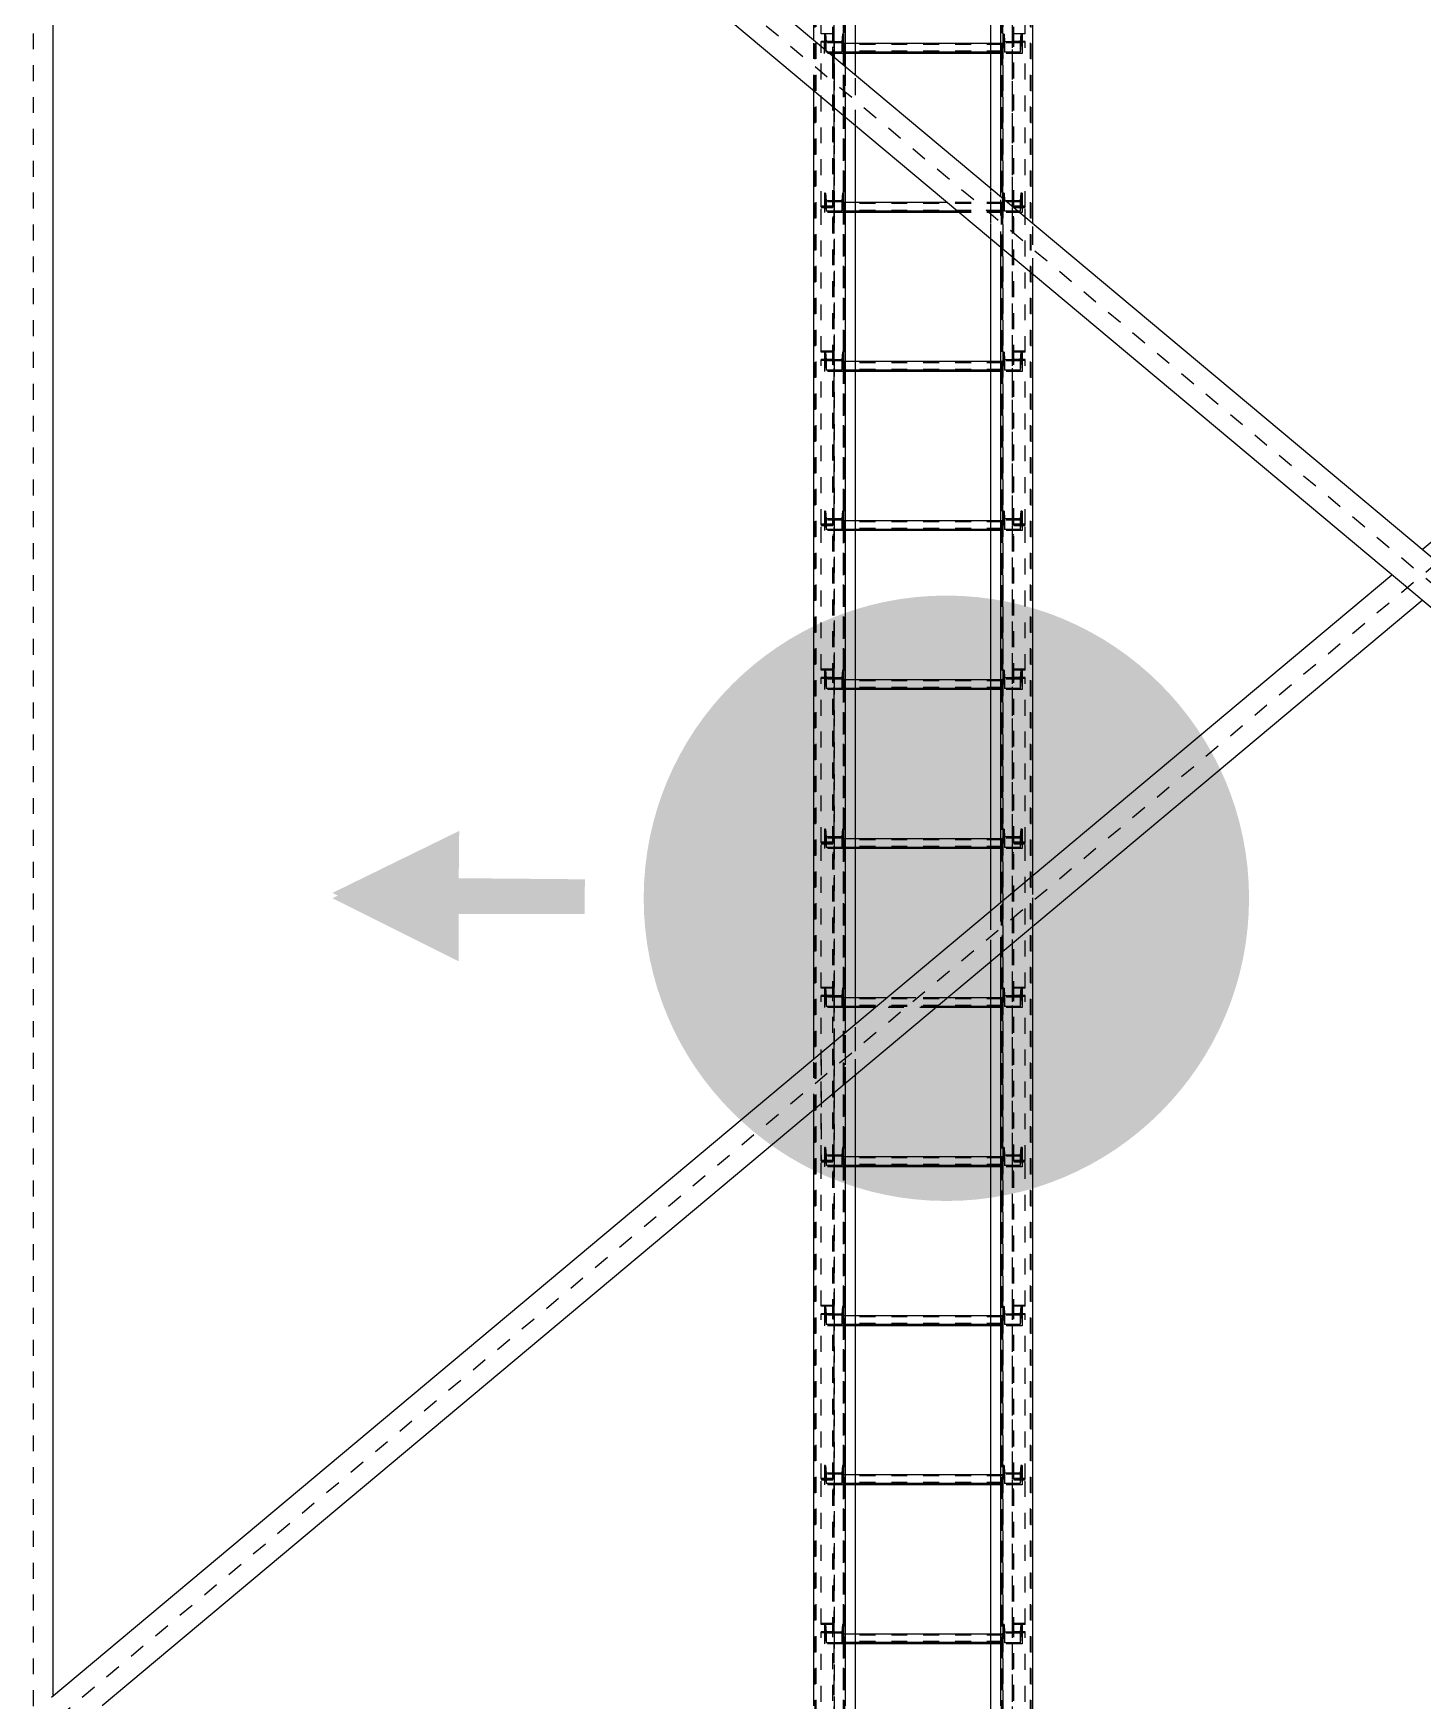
# Model space of a CAD drawing. Header units: millimetres. Extents: x 149919 to 150445, y 136651 to 136866.
# Drawn here: x 150242.78 to 150251.5, y 136776.11 to 136786.58 of the extents above; entities that cross this region are included whole.
import ezdxf

# ---------------------------------------------------------------- set-up
doc = ezdxf.new("R2010")
doc.units = ezdxf.units.MM
doc.header["$LTSCALE"] = 0.25
for name, pattern in [('CENTER', [50.8, 31.75, -6.35, 6.35, -6.35]), ('XKITLINE00', [0]), ('XKITLINE02', [4, 2, -2]), ('XKITLINE03', [6, 3, -1, 1, -1])]:
    doc.linetypes.add(name, pattern=pattern)
doc.layers.add('Parts', color=7, linetype='Continuous')

# ---------------------------------------------------------------- blocks, each defined once
blk = doc.blocks.new('çatıı')
at = {"color": 1, "linetype": 'XKITLINE03'}
for p, q in [((10599, 12460.2), (10599, 14136.6)), ((10711, 12460.2), (10711, 14136.6)), ((10605, 12460.3), (10605, 14100.3)), ((10705, 14100.3), (10705, 12460.3)), ((10599, 13614.7), (10599, 13511.3)), ((10605, 13614.3), (10605, 13607.7)), ((10705, 13608.4), (10605, 13608.4)), ((10705, 13607.7), (10705, 13614.3)), ((10711, 13511.3), (10711, 13614.7)), ((10599, 13511.3), (10599, 13420.8)), ((10605, 13514.5), (10605, 13507.9)), ((10705, 13507.9), (10705, 13514.5)), ((10711, 13420.8), (10711, 13511.3)), ((10705, 13508.6), (10605, 13508.6)), ((10599, 13415), (10599, 13311.7)), ((10605, 13414.7), (10605, 13408.1)), ((10705, 13408.8), (10605, 13408.8)), ((10705, 13408.1), (10705, 13414.7)), ((10711, 13311.7), (10711, 13415)), ((10605, 13314.8), (10605, 13308.2)), ((10705, 13308.2), (10705, 13314.8)), ((10599, 13311.7), (10599, 13221.2)), ((10705, 13308.9), (10605, 13308.9)), ((10711, 13221.2), (10711, 13311.7)), ((10599, 13215.4), (10599, 13112)), ((10605, 13215), (10605, 13208.4)), ((10705, 13209.1), (10605, 13209.1)), ((10705, 13208.4), (10705, 13215)), ((10711, 13112), (10711, 13215.4)), ((10605, 13115.2), (10605, 13108.6)), ((10705, 13108.6), (10705, 13115.2)), ((10599, 13112), (10599, 13021.5)), ((10705, 13109.3), (10605, 13109.3)), ((10711, 13021.5), (10711, 13112)), ((10599, 13015.7), (10599, 12912.4)), ((10605, 13015.4), (10605, 13008.8)), ((10705, 13009.5), (10605, 13009.5)), ((10705, 13008.8), (10705, 13015.4)), ((10711, 12912.4), (10711, 13015.7)), ((10605, 12915.5), (10605, 12908.9)), ((10705, 12908.9), (10705, 12915.5)), ((10599, 12912.4), (10599, 12821.9)), ((10705, 12909.6), (10605, 12909.6)), ((10711, 12821.9), (10711, 12912.4)), ((10599, 12816.1), (10599, 12712.7)), ((10605, 12815.7), (10605, 12809.1)), ((10705, 12809.8), (10605, 12809.8)), ((10705, 12809.1), (10705, 12815.7)), ((10711, 12712.7), (10711, 12816.1)), ((10605, 12715.9), (10605, 12709.3)), ((10705, 12709.3), (10705, 12715.9)), ((10599, 12712.7), (10599, 12622.2)), ((10705, 12710), (10605, 12710)), ((10711, 12622.2), (10711, 12712.7)), ((10599, 12616.4), (10599, 12513.1)), ((10605, 12616.1), (10605, 12609.4)), ((10705, 12609.4), (10705, 12616.1)), ((10711, 12513.1), (10711, 12616.4)), ((10705, 12610.2), (10605, 12610.2))]:
    blk.add_line(p, q, dxfattribs=at)
at = {"color": 116, "linetype": 'XKITLINE02', "true_color": 0x136734}
for p, q in [((10587.1, 12464), (10587.2, 14108)), ((10587.7, 12464.3), (10587.7, 14108.5)), ((10604.9, 12464.3), (10604.9, 14108.5)), ((10605.4, 12464), (10605.5, 14108)), ((10704.5, 12464), (10704.5, 14108)), ((10705.1, 12464.3), (10705.1, 14108.5)), ((10722.3, 12464.3), (10722.3, 14108.5)), ((10722.8, 12464), (10722.8, 14108)), ((10605, 12460.3), (10605, 14101.5)), ((10605.8, 12460.4), (10605.8, 14101.4)), ((10612.5, 12461.4), (10612.5, 14101.4)), ((10704.1, 12460.4), (10704.1, 14101.4)), ((10705, 12460.3), (10705, 14101.5)), ((10606.3, 12512.8), (10606.3, 14066.3)), ((10723.7, 12527.6), (10723.7, 14052.6)), ((10697.5, 12461.4), (10697.5, 14036.4)), ((10591, 13619.9), (10591, 13711)), ((10598.2, 13614.3), (10598.2, 13710.4)), ((10599, 13614.3), (10599, 13711)), ((10711, 13614.3), (10711, 13711)), ((10711.8, 13614.3), (10711.8, 13710.4)), ((10719, 13619.9), (10719, 13711)), ((10586.3, 13584.2), (10586.3, 13615.9)), ((10598.2, 13619.9), (10591, 13619.9)), ((10593.7, 13619.8), (10593, 13619.8)), ((10593, 13619.8), (10593, 13614.3)), ((10593, 13619.8), (10593, 13613.2)), ((10593.7, 13619.8), (10594.1, 13615)), ((10593.7, 13619.8), (10593.7, 13613.2)), ((10599, 13620.2), (10598.2, 13620.2)), ((10598.2, 13601.9), (10598.2, 13620.2)), ((10599, 13511.3), (10599, 13620.2)), ((10604.3, 13619.8), (10604, 13615)), ((10605, 13619.8), (10604.3, 13619.8)), ((10604.3, 13619.8), (10604.3, 13613.2)), ((10605, 13619.8), (10605, 13614.3)), ((10605, 13619.8), (10605, 13613.2)), ((10705, 13619.8), (10705, 13613.2)), ((10705, 13619.8), (10705, 13614.3)), ((10705.7, 13619.8), (10705, 13619.8)), ((10705.7, 13619.8), (10705.7, 13613.2)), ((10705.7, 13619.8), (10706.1, 13615)), ((10711, 13511.3), (10711, 13620.2)), ((10711.8, 13620.2), (10711, 13620.2)), ((10711.8, 13511.9), (10711.8, 13620.2)), ((10719, 13619.9), (10711.8, 13619.9)), ((10716.3, 13619.8), (10715.9, 13615)), ((10716.3, 13619.8), (10716.3, 13613.2)), ((10717, 13619.8), (10716.3, 13619.8)), ((10717, 13619.8), (10717, 13613.2)), ((10717, 13619.8), (10717, 13614.3)), ((10598.2, 13615.2), (10591, 13615.2)), ((10591, 13608), (10591, 13615.2)), ((10599, 13614.7), (10591, 13614.7)), ((10591, 13511.3), (10591, 13608)), ((10605, 13614.3), (10593, 13614.3)), ((10593, 13607.7), (10593, 13614.3)), ((10593.7, 13613.2), (10593, 13613.2)), ((10593, 13607.7), (10593, 13613.2)), ((10605, 13607.7), (10593, 13607.7)), ((10594.1, 13608.4), (10593.7, 13613.2)), ((10604, 13615), (10594.1, 13615)), ((10594.1, 13608.4), (10594.1, 13615)), ((10604, 13608.4), (10594.1, 13608.4)), ((10599, 13614.3), (10598.2, 13614.3)), ((10604, 13615), (10604, 13608.4)), ((10604.3, 13613.2), (10604, 13608.4)), ((10605, 13613.2), (10604.3, 13613.2)), ((10605, 13614.3), (10605, 13607.7)), ((10605, 13607.7), (10605, 13613.9)), ((10705, 13613.9), (10605, 13613.9)), ((10612.5, 13613.9), (10605, 13613.9)), ((10605, 13613.2), (10605, 13607.7)), ((10705, 13613.2), (10605, 13613.2)), ((10705, 13613.2), (10605, 13613.2)), ((10705, 13609.1), (10605, 13609.1)), ((10705, 13608.5), (10605, 13608.5)), ((10612.5, 13608.4), (10605, 13608.4)), ((10612.5, 13607.7), (10605, 13607.7)), ((10705, 13613.9), (10697.5, 13613.9)), ((10705, 13608.4), (10697.5, 13608.4)), ((10705, 13607.7), (10697.5, 13607.7)), ((10705, 13614.3), (10705, 13607.7)), ((10717, 13614.3), (10705, 13614.3)), ((10705, 13607.7), (10705, 13613.9)), ((10705, 13613.2), (10705, 13607.7)), ((10705.7, 13613.2), (10705, 13613.2)), ((10717, 13607.7), (10705, 13607.7)), ((10705.7, 13613.2), (10706.1, 13608.4)), ((10706.1, 13615), (10706.1, 13608.4)), ((10715.9, 13615), (10706.1, 13615)), ((10715.9, 13608.4), (10706.1, 13608.4)), ((10719, 13614.7), (10711, 13614.7)), ((10711.8, 13614.3), (10711, 13614.3)), ((10719, 13615.2), (10711.8, 13615.2)), ((10715.9, 13615), (10715.9, 13608.4)), ((10716.3, 13613.2), (10715.9, 13608.4)), ((10717, 13613.2), (10716.3, 13613.2)), ((10717, 13614.3), (10717, 13607.7)), ((10717, 13613.2), (10717, 13607.7)), ((10719, 13511.3), (10719, 13615.2)), ((10598.2, 13511.9), (10598.2, 13601.9)), ((10599, 13601.3), (10599, 13511.3)), ((10606.3, 13567.4), (10606.3, 13599.2)), ((10612.5, 13562.2), (10612.5, 13594)), ((10697.5, 13491), (10697.5, 13522.8)), ((10598.2, 13511.9), (10591, 13511.9)), ((10591, 13420.2), (10591, 13511.3)), ((10599, 13511.3), (10591, 13511.3)), ((10599, 13511.3), (10591, 13511.3)), ((10593.7, 13520), (10593, 13520)), ((10593, 13520), (10593, 13514.5)), ((10593, 13520), (10593, 13513.4)), ((10605, 13514.5), (10593, 13514.5)), ((10593, 13514.5), (10593, 13507.9)), ((10593.7, 13513.4), (10593, 13513.4)), ((10593, 13513.4), (10593, 13507.9)), ((10593.7, 13520), (10594.1, 13515.2)), ((10593.7, 13520), (10593.7, 13513.4)), ((10593.7, 13513.4), (10594.1, 13508.6)), ((10604, 13515.2), (10594.1, 13515.2)), ((10594.1, 13515.2), (10594.1, 13508.6)), ((10599, 13516.8), (10598.2, 13516.8)), ((10599, 13414.7), (10599, 13511.3)), ((10604.3, 13520), (10604, 13515.2)), ((10604, 13515.2), (10604, 13508.6)), ((10604.3, 13513.4), (10604, 13508.6)), ((10605, 13520), (10604.3, 13520)), ((10604.3, 13520), (10604.3, 13513.4)), ((10605, 13513.4), (10604.3, 13513.4)), ((10605, 13520), (10605, 13514.5)), ((10605, 13520), (10605, 13513.4)), ((10605, 13514.5), (10605, 13507.9)), ((10605, 13507.9), (10605, 13514.1)), ((10612.5, 13514.1), (10605, 13514.1)), ((10705, 13514), (10605, 13514)), ((10605, 13513.4), (10605, 13507.9)), ((10705, 13513.4), (10605, 13513.4)), ((10705, 13513.4), (10605, 13513.4)), ((10705, 13514.1), (10670, 13514.1)), ((10703.7, 13485.9), (10703.7, 13517.6)), ((10705, 13513.4), (10705, 13520)), ((10705, 13514.5), (10705, 13520)), ((10705.7, 13520), (10705, 13520)), ((10705, 13507.9), (10705, 13514.5)), ((10717, 13514.5), (10705, 13514.5)), ((10705, 13507.9), (10705, 13514.1)), ((10705, 13507.9), (10705, 13513.4)), ((10705.7, 13513.4), (10705, 13513.4)), ((10705.7, 13513.4), (10705.7, 13520)), ((10705.7, 13520), (10706.1, 13515.2)), ((10706.1, 13508.6), (10705.7, 13513.4)), ((10706.1, 13508.6), (10706.1, 13515.2)), ((10715.9, 13515.2), (10706.1, 13515.2)), ((10711.8, 13516.8), (10711, 13516.8)), ((10711, 13414.7), (10711, 13511.3)), ((10719, 13511.3), (10711, 13511.3)), ((10719, 13511.3), (10711, 13511.3)), ((10719, 13511.9), (10711.8, 13511.9)), ((10716.3, 13520), (10715.9, 13515.2)), ((10715.9, 13515.2), (10715.9, 13508.6)), ((10716.3, 13513.4), (10715.9, 13508.6)), ((10716.3, 13520), (10716.3, 13513.4)), ((10717, 13520), (10716.3, 13520)), ((10717, 13513.4), (10716.3, 13513.4)), ((10717, 13520), (10717, 13513.4)), ((10717, 13520), (10717, 13514.5)), ((10717, 13514.5), (10717, 13507.9)), ((10717, 13513.4), (10717, 13507.9)), ((10719, 13420.2), (10719, 13511.3)), ((10598.2, 13510.7), (10591, 13510.7)), ((10605, 13507.9), (10593, 13507.9)), ((10604, 13508.6), (10594.1, 13508.6)), ((10598.2, 13414.7), (10598.2, 13510.7)), ((10599, 13505.2), (10598.2, 13505.2)), ((10705, 13509.2), (10605, 13509.2)), ((10705, 13508.6), (10605, 13508.6)), ((10612.5, 13508.6), (10605, 13508.6)), ((10612.5, 13507.9), (10605, 13507.9)), ((10705, 13508.6), (10676.5, 13508.6)), ((10705, 13507.9), (10677.4, 13507.9)), ((10717, 13507.9), (10705, 13507.9)), ((10715.9, 13508.6), (10706.1, 13508.6)), ((10711.8, 13505.2), (10711, 13505.2)), ((10711.8, 13414.7), (10711.8, 13510.7)), ((10719, 13510.7), (10711.8, 13510.7)), ((10723.7, 13469.1), (10723.7, 13500.9)), ((10599, 13420.8), (10591, 13420.8)), ((10598.2, 13420.2), (10591, 13420.2)), ((10593.7, 13420.2), (10593, 13420.2)), ((10593, 13420.2), (10593, 13414.7)), ((10593, 13420.2), (10593, 13413.5)), ((10593.7, 13420.2), (10594.1, 13415.4)), ((10593.7, 13420.2), (10593.7, 13413.5)), ((10599, 13420.5), (10598.2, 13420.5)), ((10598.2, 13312.2), (10598.2, 13420.5)), ((10599, 13311.7), (10599, 13420.5)), ((10604.3, 13420.2), (10604, 13415.4)), ((10605, 13420.2), (10604.3, 13420.2)), ((10604.3, 13420.2), (10604.3, 13413.5)), ((10605, 13420.2), (10605, 13414.7)), ((10605, 13420.2), (10605, 13413.5)), ((10705, 13420.2), (10705, 13413.5)), ((10705, 13420.2), (10705, 13414.7)), ((10705.7, 13420.2), (10705, 13420.2)), ((10705.7, 13420.2), (10705.7, 13413.5)), ((10705.7, 13420.2), (10706.1, 13415.4)), ((10719, 13420.8), (10711, 13420.8)), ((10711, 13311.7), (10711, 13420.5)), ((10711.8, 13420.5), (10711, 13420.5)), ((10711.8, 13312.2), (10711.8, 13420.5)), ((10719, 13420.2), (10711.8, 13420.2)), ((10716.3, 13420.2), (10715.9, 13415.4)), ((10716.3, 13420.2), (10716.3, 13413.5)), ((10717, 13420.2), (10716.3, 13420.2)), ((10717, 13420.2), (10717, 13413.5)), ((10717, 13420.2), (10717, 13414.7)), ((10598.2, 13415.6), (10591, 13415.6)), ((10591, 13311.7), (10591, 13415.6)), ((10599, 13415), (10591, 13415)), ((10605, 13414.7), (10593, 13414.7)), ((10593, 13414.7), (10593, 13408.1)), ((10593.7, 13413.5), (10593, 13413.5)), ((10593, 13413.5), (10593, 13408.1)), ((10605, 13408.1), (10593, 13408.1)), ((10593.7, 13413.5), (10594.1, 13408.8)), ((10604, 13415.4), (10594.1, 13415.4)), ((10594.1, 13415.4), (10594.1, 13408.8)), ((10604, 13408.8), (10594.1, 13408.8)), ((10599, 13414.7), (10598.2, 13414.7)), ((10604, 13415.4), (10604, 13408.8)), ((10604.3, 13413.5), (10604, 13408.8)), ((10605, 13413.5), (10604.3, 13413.5)), ((10605, 13414.7), (10605, 13408.1)), ((10605, 13408.1), (10605, 13414.3)), ((10612.5, 13414.3), (10605, 13414.3)), ((10705, 13414.2), (10605, 13414.2)), ((10705, 13413.6), (10605, 13413.6)), ((10605, 13413.5), (10605, 13408.1)), ((10705, 13413.5), (10605, 13413.5)), ((10705, 13409.4), (10605, 13409.4)), ((10705, 13408.8), (10605, 13408.8)), ((10612.5, 13408.8), (10605, 13408.8)), ((10612.5, 13408.1), (10605, 13408.1)), ((10705, 13414.3), (10697.5, 13414.3)), ((10705, 13408.8), (10697.5, 13408.8)), ((10705, 13408.1), (10697.5, 13408.1)), ((10705, 13414.7), (10705, 13408.1)), ((10717, 13414.7), (10705, 13414.7)), ((10705, 13408.1), (10705, 13414.3)), ((10705, 13413.5), (10705, 13408.1)), ((10705.7, 13413.5), (10705, 13413.5)), ((10717, 13408.1), (10705, 13408.1)), ((10705.7, 13413.5), (10706.1, 13408.8)), ((10706.1, 13415.4), (10706.1, 13408.8)), ((10715.9, 13415.4), (10706.1, 13415.4)), ((10715.9, 13408.8), (10706.1, 13408.8)), ((10719, 13415), (10711, 13415)), ((10711.8, 13414.7), (10711, 13414.7)), ((10719, 13415.6), (10711.8, 13415.6)), ((10715.9, 13415.4), (10715.9, 13408.8)), ((10716.3, 13413.5), (10715.9, 13408.8)), ((10717, 13413.5), (10716.3, 13413.5)), ((10717, 13414.7), (10717, 13408.1)), ((10717, 13413.5), (10717, 13408.1)), ((10719, 13311.7), (10719, 13415.6)), ((10598.2, 13312.2), (10591, 13312.2)), ((10593.7, 13320.3), (10593, 13320.3)), ((10593, 13320.3), (10593, 13314.8)), ((10593, 13320.3), (10593, 13313.7)), ((10605, 13314.8), (10593, 13314.8)), ((10593, 13314.8), (10593, 13308.2)), ((10593.7, 13313.7), (10593, 13313.7)), ((10593, 13313.7), (10593, 13308.2)), ((10593.7, 13320.3), (10594.1, 13315.5)), ((10593.7, 13320.3), (10593.7, 13313.7)), ((10593.7, 13313.7), (10594.1, 13308.9)), ((10604, 13315.5), (10594.1, 13315.5)), ((10594.1, 13315.5), (10594.1, 13308.9)), ((10599, 13317.2), (10598.2, 13317.2)), ((10604.3, 13320.3), (10604, 13315.5)), ((10604, 13315.5), (10604, 13308.9)), ((10604.3, 13313.7), (10604, 13308.9)), ((10605, 13320.3), (10604.3, 13320.3)), ((10604.3, 13320.3), (10604.3, 13313.7)), ((10605, 13313.7), (10604.3, 13313.7)), ((10605, 13320.3), (10605, 13314.8)), ((10605, 13320.3), (10605, 13313.7)), ((10605, 13314.8), (10605, 13308.2)), ((10605, 13308.2), (10605, 13314.4)), ((10705, 13314.4), (10605, 13314.4)), ((10612.5, 13314.4), (10605, 13314.4)), ((10705, 13313.8), (10605, 13313.8)), ((10605, 13313.7), (10605, 13308.2)), ((10705, 13313.7), (10605, 13313.7)), ((10705, 13314.4), (10697.5, 13314.4)), ((10705, 13313.7), (10705, 13320.3)), ((10705, 13320.3), (10705, 13314.8)), ((10705.7, 13320.3), (10705, 13320.3)), ((10705, 13314.8), (10705, 13308.2)), ((10717, 13314.8), (10705, 13314.8)), ((10705, 13308.2), (10705, 13314.4)), ((10705, 13313.7), (10705, 13308.2)), ((10705.7, 13313.7), (10705, 13313.7)), ((10705.7, 13320.3), (10705.7, 13313.7)), ((10705.7, 13320.3), (10706.1, 13315.5)), ((10705.7, 13313.7), (10706.1, 13308.9)), ((10706.1, 13315.5), (10706.1, 13308.9)), ((10715.9, 13315.5), (10706.1, 13315.5)), ((10711.8, 13317.2), (10711, 13317.2)), ((10719, 13312.2), (10711.8, 13312.2)), ((10716.3, 13320.3), (10715.9, 13315.5)), ((10715.9, 13315.5), (10715.9, 13308.9)), ((10716.3, 13313.7), (10715.9, 13308.9)), ((10716.3, 13320.3), (10716.3, 13313.7)), ((10717, 13320.3), (10716.3, 13320.3)), ((10717, 13313.7), (10716.3, 13313.7)), ((10717, 13320.3), (10717, 13313.7)), ((10717, 13320.3), (10717, 13314.8)), ((10717, 13314.8), (10717, 13308.2)), ((10717, 13313.7), (10717, 13308.2)), ((10591, 13220.6), (10591, 13311.7)), ((10599, 13311.7), (10591, 13311.7)), ((10599, 13311.7), (10591, 13311.7)), ((10598.2, 13311.1), (10591, 13311.1)), ((10605, 13308.2), (10593, 13308.2)), ((10604, 13308.9), (10594.1, 13308.9)), ((10598.2, 13215), (10598.2, 13311.1)), ((10599, 13305.5), (10598.2, 13305.5)), ((10599, 13215), (10599, 13311.7)), ((10705, 13309.6), (10605, 13309.6)), ((10705, 13309), (10605, 13309)), ((10612.5, 13308.9), (10605, 13308.9)), ((10612.5, 13308.2), (10605, 13308.2)), ((10705, 13308.9), (10697.5, 13308.9)), ((10705, 13308.2), (10697.5, 13308.2)), ((10717, 13308.2), (10705, 13308.2)), ((10715.9, 13308.9), (10706.1, 13308.9)), ((10711, 13215), (10711, 13311.7)), ((10719, 13311.7), (10711, 13311.7)), ((10719, 13311.7), (10711, 13311.7)), ((10711.8, 13305.5), (10711, 13305.5)), ((10711.8, 13215), (10711.8, 13311.1)), ((10719, 13311.1), (10711.8, 13311.1)), ((10719, 13220.6), (10719, 13311.7)), ((10599, 13221.2), (10591, 13221.2)), ((10598.2, 13220.6), (10591, 13220.6)), ((10593.7, 13220.5), (10593, 13220.5)), ((10593, 13220.5), (10593, 13215)), ((10593, 13220.5), (10593, 13213.9)), ((10593.7, 13220.5), (10594.1, 13215.7)), ((10593.7, 13220.5), (10593.7, 13213.9)), ((10599, 13220.8), (10598.2, 13220.8)), ((10598.2, 13112.6), (10598.2, 13220.8)), ((10599, 13112), (10599, 13220.8)), ((10604.3, 13220.5), (10604, 13215.7)), ((10605, 13220.5), (10604.3, 13220.5)), ((10604.3, 13220.5), (10604.3, 13213.9)), ((10605, 13220.5), (10605, 13215)), ((10605, 13220.5), (10605, 13213.9)), ((10705, 13220.5), (10705, 13213.9)), ((10705, 13220.5), (10705, 13215)), ((10705.7, 13220.5), (10705, 13220.5)), ((10705.7, 13220.5), (10705.7, 13213.9)), ((10705.7, 13220.5), (10706.1, 13215.7)), ((10719, 13221.2), (10711, 13221.2)), ((10711, 13112), (10711, 13220.8)), ((10711.8, 13220.8), (10711, 13220.8)), ((10711.8, 13112.6), (10711.8, 13220.8)), ((10719, 13220.6), (10711.8, 13220.6)), ((10716.3, 13220.5), (10715.9, 13215.7)), ((10716.3, 13220.5), (10716.3, 13213.9)), ((10717, 13220.5), (10716.3, 13220.5)), ((10717, 13220.5), (10717, 13213.9)), ((10717, 13220.5), (10717, 13215)), ((10598.2, 13215.9), (10591, 13215.9)), ((10591, 13112), (10591, 13215.9)), ((10599, 13215.4), (10591, 13215.4)), ((10605, 13215), (10593, 13215)), ((10593, 13215), (10593, 13208.4)), ((10593.7, 13213.9), (10593, 13213.9)), ((10593, 13213.9), (10593, 13208.4)), ((10605, 13208.4), (10593, 13208.4)), ((10593.7, 13213.9), (10594.1, 13209.1)), ((10604, 13215.7), (10594.1, 13215.7)), ((10594.1, 13215.7), (10594.1, 13209.1)), ((10604, 13209.1), (10594.1, 13209.1)), ((10599, 13215), (10598.2, 13215)), ((10604, 13215.7), (10604, 13209.1)), ((10604.3, 13213.9), (10604, 13209.1)), ((10605, 13213.9), (10604.3, 13213.9)), ((10605, 13215), (10605, 13208.4)), ((10605, 13208.4), (10605, 13214.6)), ((10705, 13214.6), (10605, 13214.6)), ((10612.5, 13214.6), (10605, 13214.6)), ((10605, 13213.9), (10605, 13208.4)), ((10705, 13213.9), (10605, 13213.9)), ((10705, 13213.9), (10605, 13213.9)), ((10705, 13209.7), (10605, 13209.7)), ((10705, 13209.2), (10605, 13209.2)), ((10612.5, 13209.1), (10605, 13209.1)), ((10612.5, 13208.4), (10605, 13208.4)), ((10705, 13214.6), (10697.5, 13214.6)), ((10705, 13209.1), (10697.5, 13209.1)), ((10705, 13208.4), (10697.5, 13208.4)), ((10705, 13215), (10705, 13208.4)), ((10717, 13215), (10705, 13215)), ((10705, 13208.4), (10705, 13214.6)), ((10705, 13213.9), (10705, 13208.4)), ((10705.7, 13213.9), (10705, 13213.9)), ((10717, 13208.4), (10705, 13208.4)), ((10705.7, 13213.9), (10706.1, 13209.1)), ((10706.1, 13215.7), (10706.1, 13209.1)), ((10715.9, 13215.7), (10706.1, 13215.7)), ((10715.9, 13209.1), (10706.1, 13209.1)), ((10719, 13215.4), (10711, 13215.4)), ((10711.8, 13215), (10711, 13215)), ((10719, 13215.9), (10711.8, 13215.9)), ((10715.9, 13215.7), (10715.9, 13209.1)), ((10716.3, 13213.9), (10715.9, 13209.1)), ((10717, 13213.9), (10716.3, 13213.9)), ((10717, 13215), (10717, 13208.4)), ((10717, 13213.9), (10717, 13208.4)), ((10719, 13112), (10719, 13215.9)), ((10593.7, 13120.7), (10593, 13120.7)), ((10593, 13120.7), (10593, 13115.2)), ((10593, 13120.7), (10593, 13114.1)), ((10605, 13115.2), (10593, 13115.2)), ((10593, 13115.2), (10593, 13108.6)), ((10593.7, 13114.1), (10593, 13114.1)), ((10593, 13114.1), (10593, 13108.6)), ((10593.7, 13120.7), (10594.1, 13115.9)), ((10593.7, 13120.7), (10593.7, 13114.1)), ((10593.7, 13114.1), (10594.1, 13109.3)), ((10604, 13115.9), (10594.1, 13115.9)), ((10594.1, 13115.9), (10594.1, 13109.3)), ((10599, 13117.5), (10598.2, 13117.5)), ((10604.3, 13120.7), (10604, 13115.9)), ((10604, 13115.9), (10604, 13109.3)), ((10604.3, 13114.1), (10604, 13109.3)), ((10605, 13120.7), (10604.3, 13120.7)), ((10604.3, 13120.7), (10604.3, 13114.1)), ((10605, 13114.1), (10604.3, 13114.1)), ((10605, 13120.7), (10605, 13115.2)), ((10605, 13120.7), (10605, 13114.1)), ((10605, 13115.2), (10605, 13108.6)), ((10605, 13108.6), (10605, 13114.8)), ((10612.5, 13114.8), (10605, 13114.8)), ((10705, 13114.7), (10605, 13114.7)), ((10705, 13114.1), (10605, 13114.1)), ((10705, 13114.1), (10605, 13114.1)), ((10605, 13114.1), (10605, 13108.6)), ((10705, 13114.8), (10697.5, 13114.8)), ((10705, 13120.7), (10705, 13114.1)), ((10705, 13120.7), (10705, 13115.2)), ((10705.7, 13120.7), (10705, 13120.7)), ((10705, 13115.2), (10705, 13108.6)), ((10717, 13115.2), (10705, 13115.2)), ((10705, 13108.6), (10705, 13114.8)), ((10705, 13114.1), (10705, 13108.6)), ((10705.7, 13114.1), (10705, 13114.1)), ((10705.7, 13120.7), (10705.7, 13114.1)), ((10705.7, 13120.7), (10706.1, 13115.9)), ((10705.7, 13114.1), (10706.1, 13109.3)), ((10706.1, 13115.9), (10706.1, 13109.3)), ((10715.9, 13115.9), (10706.1, 13115.9)), ((10711.8, 13117.5), (10711, 13117.5)), ((10716.3, 13120.7), (10715.9, 13115.9)), ((10715.9, 13115.9), (10715.9, 13109.3)), ((10716.3, 13114.1), (10715.9, 13109.3)), ((10716.3, 13120.7), (10716.3, 13114.1)), ((10717, 13120.7), (10716.3, 13120.7)), ((10717, 13114.1), (10716.3, 13114.1)), ((10717, 13120.7), (10717, 13114.1)), ((10717, 13120.7), (10717, 13115.2)), ((10717, 13115.2), (10717, 13108.6)), ((10717, 13114.1), (10717, 13108.6)), ((10598.2, 13112.6), (10591, 13112.6)), ((10599, 13112), (10591, 13112)), ((10591, 13020.9), (10591, 13112)), ((10599, 13112), (10591, 13112)), ((10598.2, 13111.4), (10591, 13111.4)), ((10605, 13108.6), (10593, 13108.6)), ((10604, 13109.3), (10594.1, 13109.3)), ((10598.2, 13015.4), (10598.2, 13111.4)), ((10599, 13105.9), (10598.2, 13105.9)), ((10599, 13015.4), (10599, 13112)), ((10705, 13109.9), (10605, 13109.9)), ((10705, 13109.3), (10605, 13109.3)), ((10612.5, 13109.3), (10605, 13109.3)), ((10612.5, 13108.6), (10605, 13108.6)), ((10705, 13109.3), (10697.5, 13109.3)), ((10705, 13108.6), (10697.5, 13108.6)), ((10717, 13108.6), (10705, 13108.6)), ((10715.9, 13109.3), (10706.1, 13109.3)), ((10711, 13015.4), (10711, 13112)), ((10719, 13112), (10711, 13112)), ((10719, 13112), (10711, 13112)), ((10711.8, 13105.9), (10711, 13105.9)), ((10719, 13112.6), (10711.8, 13112.6)), ((10711.8, 13015.4), (10711.8, 13111.4)), ((10719, 13111.4), (10711.8, 13111.4)), ((10719, 13020.9), (10719, 13112)), ((10723.7, 13059.7), (10723.7, 13091.4)), ((10703.7, 13042.9), (10703.7, 13074.7)), ((10697.5, 13037.7), (10697.5, 13069.5)), ((10599, 13021.5), (10591, 13021.5)), ((10598.2, 13020.9), (10591, 13020.9)), ((10593.7, 13020.9), (10593, 13020.9)), ((10593, 13020.9), (10593, 13015.4)), ((10593, 13020.9), (10593, 13014.2)), ((10593.7, 13020.9), (10594.1, 13016.1)), ((10593.7, 13020.9), (10593.7, 13014.2)), ((10599, 13021.2), (10598.2, 13021.2)), ((10598.2, 12912.9), (10598.2, 13021.2)), ((10599, 12983), (10599, 13021.2)), ((10604.3, 13020.9), (10604, 13016.1)), ((10605, 13020.9), (10604.3, 13020.9)), ((10604.3, 13020.9), (10604.3, 13014.2)), ((10605, 13020.9), (10605, 13015.4)), ((10605, 13020.9), (10605, 13014.2)), ((10705, 13020.9), (10705, 13014.2)), ((10705, 13020.9), (10705, 13015.4)), ((10705.7, 13020.9), (10705, 13020.9)), ((10705.7, 13020.9), (10705.7, 13014.2)), ((10705.7, 13020.9), (10706.1, 13016.1)), ((10719, 13021.5), (10711, 13021.5)), ((10711, 12912.4), (10711, 13021.2)), ((10711.8, 13021.2), (10711, 13021.2)), ((10711.8, 12912.9), (10711.8, 13021.2)), ((10719, 13020.9), (10711.8, 13020.9)), ((10716.3, 13020.9), (10715.9, 13016.1)), ((10716.3, 13020.9), (10716.3, 13014.2)), ((10717, 13020.9), (10716.3, 13020.9)), ((10717, 13020.9), (10717, 13014.2)), ((10717, 13020.9), (10717, 13015.4)), ((10598.2, 13016.3), (10591, 13016.3)), ((10591, 12912.4), (10591, 13016.3)), ((10599, 13015.7), (10591, 13015.7)), ((10605, 13015.4), (10593, 13015.4)), ((10593, 13015.4), (10593, 13008.8)), ((10593.7, 13014.2), (10593, 13014.2)), ((10593, 13014.2), (10593, 13008.8)), ((10605, 13008.8), (10593, 13008.8)), ((10593.7, 13014.2), (10594.1, 13009.5)), ((10604, 13016.1), (10594.1, 13016.1)), ((10594.1, 13016.1), (10594.1, 13009.5)), ((10604, 13009.5), (10594.1, 13009.5)), ((10599, 13015.4), (10598.2, 13015.4)), ((10604, 13016.1), (10604, 13009.5)), ((10604.3, 13014.2), (10604, 13009.5)), ((10605, 13014.2), (10604.3, 13014.2)), ((10605, 13015.4), (10605, 13008.8)), ((10605, 13008.8), (10605, 13015)), ((10612.5, 13015), (10605, 13015)), ((10705, 13014.9), (10605, 13014.9)), ((10705, 13014.3), (10605, 13014.3)), ((10705, 13014.2), (10605, 13014.2)), ((10605, 13014.2), (10605, 13008.8)), ((10705, 13010.1), (10605, 13010.1)), ((10705, 13009.5), (10605, 13009.5)), ((10612.5, 13009.5), (10605, 13009.5)), ((10612.5, 13008.8), (10605, 13008.8)), ((10662.9, 13008.8), (10624.9, 13008.8)), ((10663.7, 13009.5), (10625.8, 13009.5)), ((10670.3, 13015), (10632.4, 13015)), ((10705, 13015), (10697.5, 13015)), ((10705, 13009.5), (10697.5, 13009.5)), ((10705, 13008.8), (10697.5, 13008.8)), ((10705, 13015.4), (10705, 13008.8)), ((10717, 13015.4), (10705, 13015.4)), ((10705, 13008.8), (10705, 13015)), ((10705, 13014.2), (10705, 13008.8)), ((10705.7, 13014.2), (10705, 13014.2)), ((10717, 13008.8), (10705, 13008.8)), ((10705.7, 13014.2), (10706.1, 13009.5)), ((10706.1, 13016.1), (10706.1, 13009.5)), ((10715.9, 13016.1), (10706.1, 13016.1)), ((10715.9, 13009.5), (10706.1, 13009.5)), ((10719, 13015.7), (10711, 13015.7)), ((10711.8, 13015.4), (10711, 13015.4)), ((10719, 13016.3), (10711.8, 13016.3)), ((10715.9, 13016.1), (10715.9, 13009.5)), ((10716.3, 13014.2), (10715.9, 13009.5)), ((10717, 13014.2), (10716.3, 13014.2)), ((10717, 13015.4), (10717, 13008.8)), ((10717, 13014.2), (10717, 13008.8)), ((10719, 12912.4), (10719, 13016.3)), ((10612.5, 12966.5), (10612.5, 12998.3)), ((10606.3, 12961.4), (10606.3, 12993.1)), ((10598.2, 12982.4), (10598.2, 12917.9)), ((10599, 12912.4), (10599, 12983)), ((10586.3, 12944.6), (10586.3, 12976.4)), ((10591, 12976.3), (10591, 12912.9)), ((10593.7, 12921), (10593, 12921)), ((10593, 12921), (10593, 12915.5)), ((10593, 12921), (10593, 12914.4)), ((10605, 12915.5), (10593, 12915.5)), ((10593, 12915.5), (10593, 12908.9)), ((10593.7, 12914.4), (10593, 12914.4)), ((10593, 12914.4), (10593, 12908.9)), ((10593.7, 12921), (10594.1, 12916.2)), ((10593.7, 12921), (10593.7, 12914.4)), ((10593.7, 12914.4), (10594.1, 12909.6)), ((10604, 12916.2), (10594.1, 12916.2)), ((10594.1, 12916.2), (10594.1, 12909.6)), ((10599, 12917.9), (10598.2, 12917.9)), ((10604.3, 12921), (10604, 12916.2)), ((10604, 12916.2), (10604, 12909.6)), ((10604.3, 12914.4), (10604, 12909.6)), ((10605, 12921), (10604.3, 12921)), ((10604.3, 12921), (10604.3, 12914.4)), ((10605, 12914.4), (10604.3, 12914.4)), ((10605, 12921), (10605, 12915.5)), ((10605, 12921), (10605, 12914.4)), ((10605, 12915.5), (10605, 12908.9)), ((10605, 12908.9), (10605, 12915.1)), ((10705, 12915.1), (10605, 12915.1)), ((10612.5, 12915.1), (10605, 12915.1)), ((10705, 12914.5), (10605, 12914.5)), ((10705, 12914.4), (10605, 12914.4)), ((10605, 12914.4), (10605, 12908.9)), ((10705, 12915.1), (10697.5, 12915.1)), ((10705, 12921), (10705, 12914.4)), ((10705, 12921), (10705, 12915.5)), ((10705.7, 12921), (10705, 12921)), ((10705, 12915.5), (10705, 12908.9)), ((10717, 12915.5), (10705, 12915.5)), ((10705, 12908.9), (10705, 12915.1)), ((10705, 12914.4), (10705, 12908.9)), ((10705.7, 12914.4), (10705, 12914.4)), ((10705.7, 12921), (10705.7, 12914.4)), ((10705.7, 12921), (10706.1, 12916.2)), ((10705.7, 12914.4), (10706.1, 12909.6)), ((10706.1, 12916.2), (10706.1, 12909.6)), ((10715.9, 12916.2), (10706.1, 12916.2)), ((10711.8, 12917.9), (10711, 12917.9)), ((10716.3, 12921), (10715.9, 12916.2)), ((10715.9, 12916.2), (10715.9, 12909.6)), ((10716.3, 12914.4), (10715.9, 12909.6)), ((10716.3, 12921), (10716.3, 12914.4)), ((10717, 12921), (10716.3, 12921)), ((10717, 12914.4), (10716.3, 12914.4)), ((10717, 12921), (10717, 12914.4)), ((10717, 12921), (10717, 12915.5)), ((10717, 12915.5), (10717, 12908.9)), ((10717, 12914.4), (10717, 12908.9)), ((10598.2, 12912.9), (10591, 12912.9)), ((10591, 12821.3), (10591, 12912.4)), ((10599, 12912.4), (10591, 12912.4)), ((10599, 12912.4), (10591, 12912.4)), ((10598.2, 12911.8), (10591, 12911.8)), ((10605, 12908.9), (10593, 12908.9)), ((10604, 12909.6), (10594.1, 12909.6)), ((10598.2, 12815.7), (10598.2, 12911.8)), ((10599, 12906.2), (10598.2, 12906.2)), ((10599, 12815.7), (10599, 12912.4)), ((10705, 12910.3), (10605, 12910.3)), ((10705, 12909.7), (10605, 12909.7)), ((10612.5, 12909.6), (10605, 12909.6)), ((10612.5, 12908.9), (10605, 12908.9)), ((10705, 12909.6), (10697.5, 12909.6)), ((10705, 12908.9), (10697.5, 12908.9)), ((10717, 12908.9), (10705, 12908.9)), ((10715.9, 12909.6), (10706.1, 12909.6)), ((10711, 12815.7), (10711, 12912.4)), ((10719, 12912.4), (10711, 12912.4)), ((10719, 12912.4), (10711, 12912.4)), ((10711.8, 12906.2), (10711, 12906.2)), ((10719, 12912.9), (10711.8, 12912.9)), ((10711.8, 12815.7), (10711.8, 12911.8)), ((10719, 12911.8), (10711.8, 12911.8)), ((10719, 12821.3), (10719, 12912.4)), ((10599, 12821.9), (10591, 12821.9)), ((10598.2, 12821.3), (10591, 12821.3)), ((10593.7, 12821.2), (10593, 12821.2)), ((10593, 12821.2), (10593, 12815.7)), ((10593, 12821.2), (10593, 12814.6)), ((10593.7, 12821.2), (10594.1, 12816.4)), ((10593.7, 12821.2), (10593.7, 12814.6)), ((10599, 12821.5), (10598.2, 12821.5)), ((10598.2, 12713.3), (10598.2, 12821.5)), ((10599, 12712.7), (10599, 12821.5)), ((10604.3, 12821.2), (10604, 12816.4)), ((10605, 12821.2), (10604.3, 12821.2)), ((10604.3, 12821.2), (10604.3, 12814.6)), ((10605, 12821.2), (10605, 12815.7)), ((10605, 12821.2), (10605, 12814.6)), ((10705, 12821.2), (10705, 12814.6)), ((10705, 12821.2), (10705, 12815.7)), ((10705.7, 12821.2), (10705, 12821.2)), ((10705.7, 12821.2), (10705.7, 12814.6)), ((10705.7, 12821.2), (10706.1, 12816.4)), ((10719, 12821.9), (10711, 12821.9)), ((10711, 12712.7), (10711, 12821.5)), ((10711.8, 12821.5), (10711, 12821.5)), ((10711.8, 12713.3), (10711.8, 12821.5)), ((10719, 12821.3), (10711.8, 12821.3)), ((10716.3, 12821.2), (10715.9, 12816.4)), ((10716.3, 12821.2), (10716.3, 12814.6)), ((10717, 12821.2), (10716.3, 12821.2)), ((10717, 12821.2), (10717, 12814.6)), ((10717, 12821.2), (10717, 12815.7)), ((10598.2, 12816.6), (10591, 12816.6)), ((10591, 12712.7), (10591, 12816.6)), ((10599, 12816.1), (10591, 12816.1)), ((10605, 12815.7), (10593, 12815.7)), ((10593, 12815.7), (10593, 12809.1)), ((10593.7, 12814.6), (10593, 12814.6)), ((10593, 12814.6), (10593, 12809.1)), ((10593.7, 12814.6), (10594.1, 12809.8)), ((10604, 12816.4), (10594.1, 12816.4)), ((10594.1, 12816.4), (10594.1, 12809.8)), ((10604, 12809.8), (10594.1, 12809.8)), ((10599, 12815.7), (10598.2, 12815.7)), ((10604, 12816.4), (10604, 12809.8)), ((10604.3, 12814.6), (10604, 12809.8)), ((10605, 12814.6), (10604.3, 12814.6)), ((10605, 12815.7), (10605, 12809.1)), ((10605, 12809.1), (10605, 12815.3)), ((10705, 12815.3), (10605, 12815.3)), ((10612.5, 12815.3), (10605, 12815.3)), ((10705, 12814.6), (10605, 12814.6)), ((10705, 12814.6), (10605, 12814.6)), ((10605, 12814.6), (10605, 12809.1)), ((10705, 12810.4), (10605, 12810.4)), ((10705, 12809.9), (10605, 12809.9)), ((10612.5, 12809.8), (10605, 12809.8)), ((10705, 12815.3), (10697.5, 12815.3)), ((10705, 12809.8), (10697.5, 12809.8)), ((10705, 12815.7), (10705, 12809.1)), ((10717, 12815.7), (10705, 12815.7)), ((10705, 12809.1), (10705, 12815.3)), ((10705, 12814.6), (10705, 12809.1)), ((10705.7, 12814.6), (10705, 12814.6)), ((10705.7, 12814.6), (10706.1, 12809.8)), ((10706.1, 12816.4), (10706.1, 12809.8)), ((10715.9, 12816.4), (10706.1, 12816.4)), ((10715.9, 12809.8), (10706.1, 12809.8)), ((10719, 12816.1), (10711, 12816.1)), ((10711.8, 12815.7), (10711, 12815.7)), ((10719, 12816.6), (10711.8, 12816.6)), ((10715.9, 12816.4), (10715.9, 12809.8)), ((10716.3, 12814.6), (10715.9, 12809.8)), ((10717, 12814.6), (10716.3, 12814.6)), ((10717, 12815.7), (10717, 12809.1)), ((10717, 12814.6), (10717, 12809.1)), ((10719, 12712.7), (10719, 12816.6)), ((10605, 12809.1), (10593, 12809.1)), ((10612.5, 12809.1), (10605, 12809.1)), ((10705, 12809.1), (10697.5, 12809.1)), ((10717, 12809.1), (10705, 12809.1)), ((10593.7, 12721.4), (10593, 12721.4)), ((10593, 12721.4), (10593, 12715.9)), ((10593, 12721.4), (10593, 12714.8)), ((10605, 12715.9), (10593, 12715.9)), ((10593, 12715.9), (10593, 12709.3)), ((10593.7, 12721.4), (10594.1, 12716.6)), ((10593.7, 12721.4), (10593.7, 12714.8)), ((10604, 12716.6), (10594.1, 12716.6)), ((10594.1, 12716.6), (10594.1, 12710)), ((10599, 12718.2), (10598.2, 12718.2)), ((10604.3, 12721.4), (10604, 12716.6)), ((10604, 12716.6), (10604, 12710)), ((10605, 12721.4), (10604.3, 12721.4)), ((10604.3, 12721.4), (10604.3, 12714.8)), ((10605, 12721.4), (10605, 12715.9)), ((10605, 12721.4), (10605, 12714.8)), ((10605, 12715.9), (10605, 12709.3)), ((10605, 12709.3), (10605, 12715.5)), ((10612.5, 12715.5), (10605, 12715.5)), ((10705, 12715.4), (10605, 12715.4)), ((10705, 12715.5), (10697.5, 12715.5)), ((10705, 12721.4), (10705, 12714.8)), ((10705, 12721.4), (10705, 12715.9)), ((10705.7, 12721.4), (10705, 12721.4)), ((10705, 12715.9), (10705, 12709.3)), ((10717, 12715.9), (10705, 12715.9)), ((10705, 12709.3), (10705, 12715.5)), ((10705.7, 12721.4), (10705.7, 12714.8)), ((10705.7, 12721.4), (10706.1, 12716.6)), ((10706.1, 12716.6), (10706.1, 12710)), ((10715.9, 12716.6), (10706.1, 12716.6)), ((10711.8, 12718.2), (10711, 12718.2)), ((10716.3, 12721.4), (10715.9, 12716.6)), ((10715.9, 12716.6), (10715.9, 12710)), ((10716.3, 12721.4), (10716.3, 12714.8)), ((10717, 12721.4), (10716.3, 12721.4)), ((10717, 12721.4), (10717, 12714.8)), ((10717, 12721.4), (10717, 12715.9)), ((10717, 12715.9), (10717, 12709.3)), ((10598.2, 12713.3), (10591, 12713.3)), ((10591, 12621.6), (10591, 12712.7)), ((10599, 12712.7), (10591, 12712.7)), ((10599, 12712.7), (10591, 12712.7)), ((10598.2, 12712.1), (10591, 12712.1)), ((10593.7, 12714.8), (10593, 12714.8)), ((10593, 12714.8), (10593, 12709.3)), ((10605, 12709.3), (10593, 12709.3)), ((10593.7, 12714.8), (10594.1, 12710)), ((10604, 12710), (10594.1, 12710)), ((10598.2, 12616.1), (10598.2, 12712.1)), ((10599, 12706.6), (10598.2, 12706.6)), ((10599, 12616.1), (10599, 12712.7)), ((10604.3, 12714.8), (10604, 12710)), ((10605, 12714.8), (10604.3, 12714.8)), ((10705, 12714.8), (10605, 12714.8)), ((10705, 12714.8), (10605, 12714.8)), ((10605, 12714.8), (10605, 12709.3)), ((10705, 12710.6), (10605, 12710.6)), ((10705, 12710), (10605, 12710)), ((10612.5, 12710), (10605, 12710)), ((10612.5, 12709.3), (10605, 12709.3)), ((10705, 12710), (10697.5, 12710)), ((10705, 12709.3), (10697.5, 12709.3)), ((10705, 12714.8), (10705, 12709.3)), ((10705.7, 12714.8), (10705, 12714.8)), ((10717, 12709.3), (10705, 12709.3)), ((10705.7, 12714.8), (10706.1, 12710)), ((10715.9, 12710), (10706.1, 12710)), ((10719, 12712.7), (10711, 12712.7)), ((10711, 12616.1), (10711, 12712.7)), ((10719, 12712.7), (10711, 12712.7)), ((10711.8, 12706.6), (10711, 12706.6)), ((10719, 12713.3), (10711.8, 12713.3)), ((10711.8, 12616.1), (10711.8, 12712.1)), ((10719, 12712.1), (10711.8, 12712.1)), ((10716.3, 12714.8), (10715.9, 12710)), ((10717, 12714.8), (10716.3, 12714.8)), ((10717, 12714.8), (10717, 12709.3)), ((10719, 12621.6), (10719, 12712.7)), ((10599, 12622.2), (10591, 12622.2)), ((10598.2, 12621.6), (10591, 12621.6)), ((10593.7, 12621.6), (10593, 12621.6)), ((10593, 12621.6), (10593, 12616.1)), ((10593, 12621.6), (10593, 12614.9)), ((10593.7, 12621.6), (10594.1, 12616.8)), ((10593.7, 12621.6), (10593.7, 12614.9)), ((10599, 12621.9), (10598.2, 12621.9)), ((10598.2, 12513.6), (10598.2, 12621.9)), ((10599, 12557.2), (10599, 12621.9)), ((10604.3, 12621.6), (10604, 12616.8)), ((10605, 12621.6), (10604.3, 12621.6)), ((10604.3, 12621.6), (10604.3, 12614.9)), ((10605, 12621.6), (10605, 12616.1)), ((10605, 12621.6), (10605, 12614.9)), ((10705, 12621.6), (10705, 12614.9)), ((10705, 12621.6), (10705, 12616.1)), ((10705.7, 12621.6), (10705, 12621.6)), ((10705.7, 12621.6), (10705.7, 12614.9)), ((10705.7, 12621.6), (10706.1, 12616.8)), ((10719, 12622.2), (10711, 12622.2)), ((10711, 12513.1), (10711, 12621.9)), ((10711.8, 12621.9), (10711, 12621.9)), ((10711.8, 12513.6), (10711.8, 12621.9)), ((10719, 12621.6), (10711.8, 12621.6)), ((10716.3, 12621.6), (10715.9, 12616.8)), ((10716.3, 12621.6), (10716.3, 12614.9)), ((10717, 12621.6), (10716.3, 12621.6)), ((10717, 12621.6), (10717, 12614.9)), ((10717, 12621.6), (10717, 12616.1)), ((10598.2, 12617), (10591, 12617)), ((10591, 12513.1), (10591, 12617)), ((10599, 12616.4), (10591, 12616.4)), ((10605, 12616.1), (10593, 12616.1)), ((10593, 12616.1), (10593, 12609.4)), ((10593.7, 12614.9), (10593, 12614.9)), ((10593, 12614.9), (10593, 12609.4)), ((10593.7, 12614.9), (10594.1, 12610.1)), ((10604, 12616.8), (10594.1, 12616.8)), ((10594.1, 12616.8), (10594.1, 12610.1)), ((10599, 12616.1), (10598.2, 12616.1)), ((10604, 12616.8), (10604, 12610.1)), ((10604.3, 12614.9), (10604, 12610.1)), ((10605, 12614.9), (10604.3, 12614.9)), ((10605, 12616.1), (10605, 12609.4)), ((10605, 12609.4), (10605, 12615.6)), ((10705, 12615.6), (10605, 12615.6)), ((10612.5, 12615.6), (10605, 12615.6)), ((10705, 12615), (10605, 12615)), ((10705, 12614.9), (10605, 12614.9)), ((10605, 12614.9), (10605, 12609.4)), ((10705, 12610.8), (10605, 12610.8)), ((10705, 12615.6), (10697.5, 12615.6)), ((10705, 12616.1), (10705, 12609.4)), ((10717, 12616.1), (10705, 12616.1)), ((10705, 12609.4), (10705, 12615.6)), ((10705, 12614.9), (10705, 12609.4)), ((10705.7, 12614.9), (10705, 12614.9)), ((10705.7, 12614.9), (10706.1, 12610.1)), ((10706.1, 12616.8), (10706.1, 12610.1)), ((10715.9, 12616.8), (10706.1, 12616.8)), ((10719, 12616.4), (10711, 12616.4)), ((10711.8, 12616.1), (10711, 12616.1)), ((10719, 12617), (10711.8, 12617)), ((10715.9, 12616.8), (10715.9, 12610.1)), ((10716.3, 12614.9), (10715.9, 12610.1)), ((10717, 12614.9), (10716.3, 12614.9)), ((10717, 12616.1), (10717, 12609.4)), ((10717, 12614.9), (10717, 12609.4)), ((10719, 12513.1), (10719, 12617)), ((10605, 12609.4), (10593, 12609.4)), ((10604, 12610.1), (10594.1, 12610.1)), ((10705, 12610.2), (10605, 12610.2)), ((10612.5, 12610.2), (10605, 12610.2)), ((10612.5, 12609.4), (10605, 12609.4)), ((10705, 12610.2), (10697.5, 12610.2)), ((10705, 12609.4), (10697.5, 12609.4)), ((10717, 12609.4), (10705, 12609.4)), ((10715.9, 12610.1), (10706.1, 12610.1))]:
    blk.add_line(p, q, dxfattribs=at)
at = {"color": 8, "linetype": 'CENTER'}
for p, q in [((10096.4, 14010.3), (11840, 12550.3)), ((10096.4, 12550.3), (11840, 14010.3)), ((10096.4, 12550.3), (10096.4, 14010.3))]:
    blk.add_line(p, q, dxfattribs=at)
at = {"color": 8, "linetype": 'XKITLINE00'}
for p, q in [((11763.8, 12598.2), (10108.4, 13984.3)), ((10108.6, 13984.2), (10108.6, 12576.4)), ((11763.8, 12630), (10139.6, 13990)), ((11763.8, 13962.4), (10968.2, 13296.2)), ((10949.2, 13280.3), (10107.8, 12575.8)), ((10968.2, 13264.4), (10139.6, 12570.6))]:
    blk.add_line(p, q, dxfattribs=at)
at = {"color": 7, "linetype": 'XKITLINE00'}
for p, q in [((10586.3, 13615.9), (10586.3, 13990)), ((10606.3, 13599.2), (10606.3, 13990)), ((10612.5, 13594), (10612.5, 13990)), ((10697.5, 13522.8), (10697.5, 13990)), ((10703.7, 13517.6), (10703.7, 13990)), ((10723.7, 13500.9), (10723.7, 13990)), ((10697.5, 13613.9), (10612.5, 13613.9)), ((10697.5, 13608.4), (10612.5, 13608.4)), ((10697.5, 13607.7), (10612.5, 13607.7)), ((10586.3, 12976.4), (10586.3, 13584.2)), ((10606.3, 12993.1), (10606.3, 13567.4)), ((10612.5, 12998.3), (10612.5, 13562.2)), ((10670, 13514.1), (10612.5, 13514.1)), ((10676.5, 13508.6), (10612.5, 13508.6)), ((10677.4, 13507.9), (10612.5, 13507.9)), ((10697.5, 13069.5), (10697.5, 13491)), ((10703.7, 13074.7), (10703.7, 13485.9)), ((10723.7, 13091.4), (10723.7, 13469.1)), ((10697.5, 13414.3), (10612.5, 13414.3)), ((10697.5, 13408.8), (10612.5, 13408.8)), ((10697.5, 13408.1), (10612.5, 13408.1)), ((10697.5, 13314.4), (10612.5, 13314.4)), ((10697.5, 13308.9), (10612.5, 13308.9)), ((10697.5, 13308.2), (10612.5, 13308.2)), ((10697.5, 13214.6), (10612.5, 13214.6)), ((10697.5, 13209.1), (10612.5, 13209.1)), ((10697.5, 13208.4), (10612.5, 13208.4)), ((10697.5, 13114.8), (10612.5, 13114.8)), ((10697.5, 13109.3), (10612.5, 13109.3)), ((10697.5, 13108.6), (10612.5, 13108.6)), ((10723.7, 12570.6), (10723.7, 13059.7)), ((10703.7, 12570.6), (10703.7, 13042.9)), ((10697.5, 12570.6), (10697.5, 13037.7)), ((10632.4, 13015), (10612.5, 13015)), ((10625.8, 13009.5), (10612.5, 13009.5)), ((10624.9, 13008.8), (10612.5, 13008.8)), ((10697.5, 13008.8), (10662.9, 13008.8)), ((10697.5, 13009.5), (10663.7, 13009.5)), ((10697.5, 13015), (10670.3, 13015)), ((10606.3, 12570.6), (10606.3, 12961.4)), ((10612.5, 12570.6), (10612.5, 12966.5)), ((10586.3, 12570.6), (10586.3, 12944.6)), ((10697.5, 12915.1), (10612.5, 12915.1)), ((10697.5, 12909.6), (10612.5, 12909.6)), ((10697.5, 12908.9), (10612.5, 12908.9)), ((10697.5, 12815.3), (10612.5, 12815.3)), ((10697.5, 12809.8), (10612.5, 12809.8)), ((10697.5, 12809.1), (10612.5, 12809.1)), ((10697.5, 12715.5), (10612.5, 12715.5)), ((10697.5, 12710), (10612.5, 12710)), ((10697.5, 12709.3), (10612.5, 12709.3)), ((10697.5, 12615.6), (10612.5, 12615.6)), ((10697.5, 12610.2), (10612.5, 12610.2)), ((10697.5, 12609.4), (10612.5, 12609.4))]:
    blk.add_line(p, q, dxfattribs=at)
at = {"color": 1, "linetype": 'XKITLINE00'}
for centre in [(10599, 13614.7), (10605, 13614.3), (10605, 13608.4), (10605, 13607.7), (10705, 13614.3), (10705, 13608.4), (10705, 13607.7), (10711, 13614.7), (10599, 13511.3), (10599, 13511.3), (10605, 13514.5), (10705, 13514.5), (10711, 13511.3), (10711, 13511.3), (10605, 13508.6), (10605, 13507.9), (10705, 13508.6), (10705, 13507.9), (10599, 13420.8), (10711, 13420.8), (10599, 13415), (10605, 13414.7), (10605, 13408.8), (10605, 13408.1), (10705, 13414.7), (10705, 13408.8), (10705, 13408.1), (10711, 13415), (10605, 13314.8), (10705, 13314.8), (10599, 13311.7), (10599, 13311.7), (10605, 13308.9), (10605, 13308.2), (10705, 13308.9), (10705, 13308.2), (10711, 13311.7), (10711, 13311.7), (10599, 13221.2), (10711, 13221.2), (10599, 13215.4), (10605, 13215), (10605, 13209.1), (10605, 13208.4), (10705, 13215), (10705, 13209.1), (10705, 13208.4), (10711, 13215.4), (10605, 13115.2), (10705, 13115.2), (10599, 13112), (10599, 13112), (10605, 13109.3), (10605, 13108.6), (10705, 13109.3), (10705, 13108.6), (10711, 13112), (10711, 13112), (10599, 13021.5), (10711, 13021.5), (10599, 13015.7), (10605, 13015.4), (10605, 13009.5), (10605, 13008.8), (10705, 13015.4), (10705, 13009.5), (10705, 13008.8), (10711, 13015.7), (10605, 12915.5), (10705, 12915.5), (10599, 12912.4), (10599, 12912.4), (10605, 12909.6), (10605, 12908.9), (10705, 12909.6), (10705, 12908.9), (10711, 12912.4), (10711, 12912.4), (10599, 12821.9), (10711, 12821.9), (10599, 12816.1), (10605, 12815.7), (10605, 12809.8), (10705, 12815.7), (10705, 12809.8), (10711, 12816.1), (10605, 12809.1), (10705, 12809.1), (10605, 12715.9), (10705, 12715.9), (10599, 12712.7), (10599, 12712.7), (10605, 12710), (10605, 12709.3), (10705, 12710), (10705, 12709.3), (10711, 12712.7), (10711, 12712.7), (10599, 12622.2), (10711, 12622.2), (10599, 12616.4), (10605, 12616.1), (10705, 12616.1), (10711, 12616.4), (10605, 12610.2), (10605, 12609.4), (10705, 12610.2), (10705, 12609.4)]:
    blk.add_circle(centre, 0.05, dxfattribs=at)
blk = doc.blocks.new('ANTENNA')
at = {"layer": 'Parts'}
h = blk.add_hatch(color=254, dxfattribs=at)
edge = h.paths.add_edge_path(flags=0)
edge.add_arc((148263.9, 135647.7), 190, 0, 360)
h = blk.add_hatch(color=254, dxfattribs=at)
edge = h.paths.add_edge_path(flags=0)
edge.add_arc((148263.9, 135647.7), 190, 0, 360)
at = {"layer": 'Parts', "true_color": 0xf26722}
h = blk.add_hatch(color=30, dxfattribs=at)
edge = h.paths.add_edge_path(flags=0)
edge.add_arc((148263.9, 135647.7), 190, 0, 360)
at = {"layer": 'Parts'}
h = blk.add_hatch(color=256, dxfattribs=at)
edge = h.paths.add_edge_path(flags=0)
edge.add_line((148263.9, 135647.7), (148390.8, 135774.6))
edge.add_arc((148263.9, 135647.7), 179.5, 45, 135)
edge.add_line((148137, 135774.6), (148263.9, 135647.7))
edge.add_line((148263.9, 135647.7), (148137, 135520.8))
edge.add_arc((148263.9, 135647.7), 179.5, 225, 315)
edge.add_line((148390.8, 135520.8), (148263.9, 135647.7))
h = blk.add_hatch(color=256, dxfattribs=at)
edge = h.paths.add_edge_path(flags=0)
edge.add_line((148263.9, 135647.7), (148390.8, 135774.6))
edge.add_arc((148263.9, 135647.7), 179.5, 45, 135)
edge.add_line((148137, 135774.6), (148263.9, 135647.7))
edge.add_line((148263.9, 135647.7), (148137, 135520.8))
edge.add_arc((148263.9, 135647.7), 179.5, 225, 315)
edge.add_line((148390.8, 135520.8), (148263.9, 135647.7))
h = blk.add_hatch(color=256, dxfattribs=at)
edge = h.paths.add_edge_path(flags=0)
edge.add_line((148263.9, 135647.7), (148390.8, 135774.6))
edge.add_arc((148263.9, 135647.7), 179.5, 45, 135)
edge.add_line((148137, 135774.6), (148263.9, 135647.7))
edge.add_line((148263.9, 135647.7), (148137, 135520.8))
edge.add_arc((148263.9, 135647.7), 179.5, 225, 315)
edge.add_line((148390.8, 135520.8), (148263.9, 135647.7))
for points in [[(147957.7, 135650.4), (147957.4, 135610.8), (147878.6, 135651.1), (147958.1, 135690)], [(147957.7, 135650.4), (147957.4, 135610.8), (147878.6, 135651.1), (147958.1, 135690)], [(147957.7, 135647.7), (147957.7, 135608.1), (147878.6, 135647.7), (147957.7, 135687.3)], [(148036.8, 135639.8), (147957.7, 135640.5), (147957.8, 135660.3), (148037, 135659.6)], [(148036.8, 135639.8), (147957.7, 135640.5), (147957.8, 135660.3), (148037, 135659.6)], [(148036.9, 135637.8), (147957.7, 135637.8), (147957.7, 135657.6), (148036.9, 135657.6)]]:
    blk.add_hatch(color=256, dxfattribs=at).paths.add_polyline_path(points, flags=0)

msp = doc.modelspace()

# ---------------------------------------------------------------- block references
at = {"xscale": 0.009999943142843078, "yscale": 0.009999943142843078, "zscale": 0.009999943142843078}
for name, p in [('çatıı', (150141.814, 136650.373)), ('ANTENNA', (148765.878, 135424.677))]:
    msp.add_blockref(name, p, dxfattribs=at)

doc.saveas('drawing.dxf')
